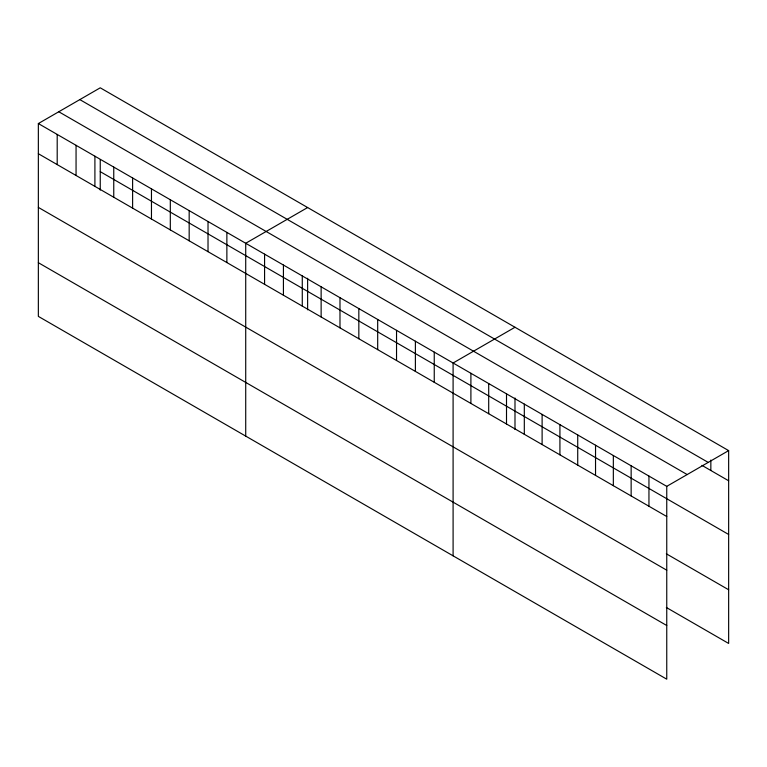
<?xml version="1.0" encoding="UTF-8"?>
<svg xmlns="http://www.w3.org/2000/svg" width="767" height="767" viewBox="0 0 767 767"><rect width="100%" height="100%" fill="white"/><g stroke="black" fill="none" stroke-linecap="round" stroke-linejoin="round"><path stroke-width="1.15" d="M38.35 123.554L666.753 486.355L666.753 679.188L38.35 316.387L38.35 123.554L100.247 87.812L728.65 450.613L728.65 643.446L666.331 607.474M307.625 207.541L245.718 243.273L245.718 436.107M514.993 327.26L453.096 363.002L453.096 555.835M666.753 486.355L728.65 450.613M79.826 99.605L708.219 462.415M701.939 465.358L728.65 480.784M58.781 111.752L687.174 474.562M100.247 171.655L728.65 534.465M38.35 153.716L666.753 516.517M666.331 553.793L728.65 589.765M38.35 207.397L666.753 570.197M38.35 262.697L666.753 625.508M710.846 460.056L710.846 470.497M648.949 476.077L648.949 506.239M631.145 465.799L631.145 495.961M613.341 455.512L613.341 485.684M595.537 445.234L595.537 475.396M577.724 434.956L577.724 465.118M559.92 424.678L559.92 454.841M542.116 414.401L542.116 444.563M524.312 404.123L524.312 434.285M514.993 397.987L514.993 429.549M506.508 393.835L506.508 424.007M488.704 383.558L488.704 413.72M470.9 373.28L470.9 403.442M434.247 352.12L434.247 382.282M415.388 341.229L415.388 371.401M396.539 330.347L396.539 360.509M377.69 319.465L377.69 349.627M358.831 308.583L358.831 338.746M339.982 297.692L339.982 327.864M321.133 286.81L321.133 316.972M307.625 278.258L307.625 309.82M302.275 275.928L302.275 306.091M283.426 265.046L283.426 295.209M264.577 254.155L264.577 284.327M226.869 232.391L226.869 262.554M208.02 221.51L208.02 251.672M189.171 210.618L189.171 240.79M170.312 199.736L170.312 229.899M151.463 188.855L151.463 219.017M132.614 177.973L132.614 208.135M113.756 167.091L113.756 197.253M100.247 159.728L100.247 190.091M94.907 156.2L94.907 186.362M76.058 145.318L76.058 175.48M57.199 134.436L57.199 164.598"/></g></svg>
